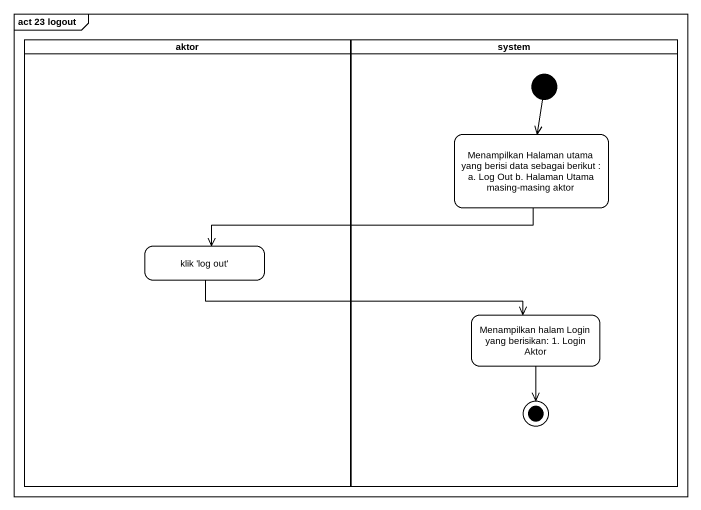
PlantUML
@startuml
mainframe act 23 logout
hide empty description
state aktor <<partition>> {
  state "klik 'log out'" as klik_log_out
}
state system <<partition>> {
  state "Menampilkan Halaman utama yang berisi data sebagai berikut : a. Log Out b. Halaman Utama masing-masing aktor" as Menampilkan_Halaman_utama
  state "Menampilkan halam Login yang berisikan: 1. Login Aktor" as Menampilkan_halam_Login
  [*] --> Menampilkan_Halaman_utama
  Menampilkan_halam_Login --> [*]
}
Menampilkan_Halaman_utama -left-> klik_log_out
klik_log_out -right-> Menampilkan_halam_Login
@enduml
